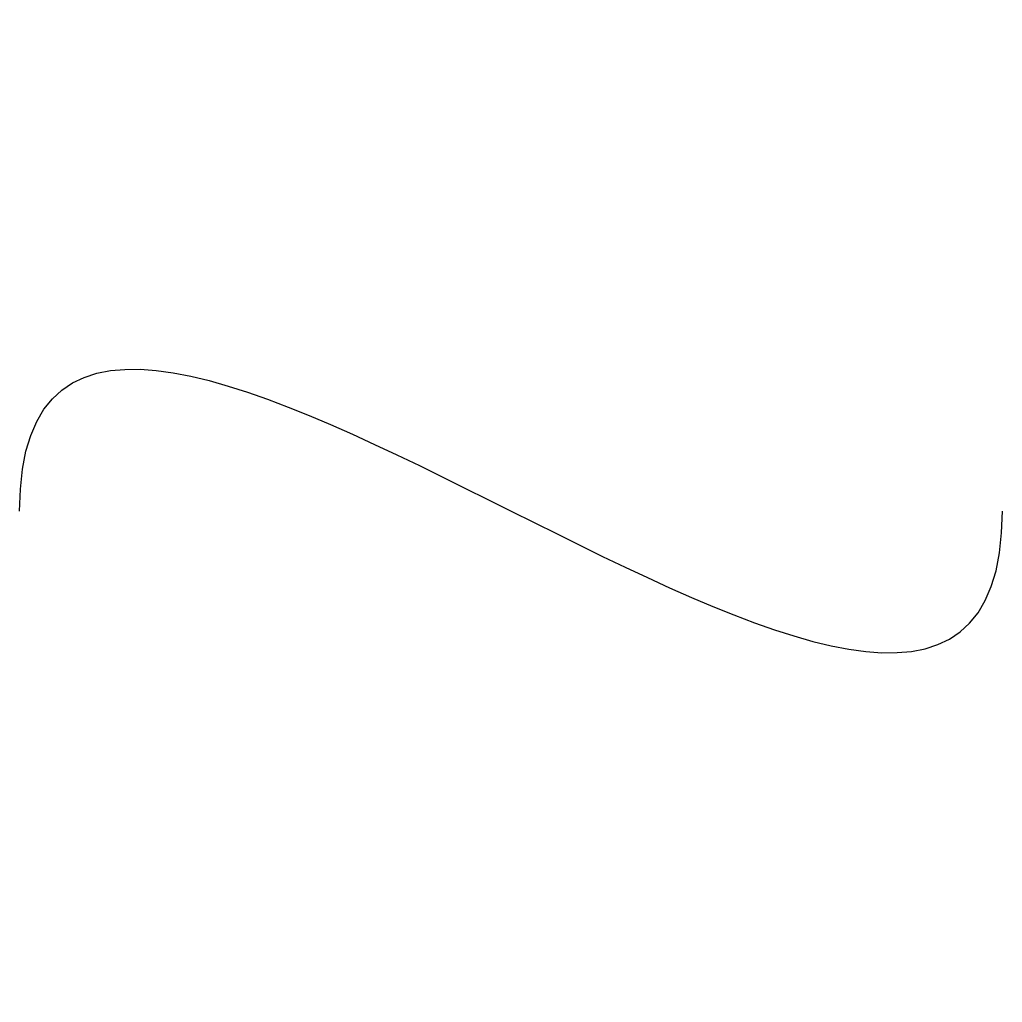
# Model space of a CAD drawing. Header units: millimetres. Extents: x 0 to 80, y -40 to 40.
import ezdxf

# ---------------------------------------------------------------- set-up
doc = ezdxf.new("R2010")
doc.units = ezdxf.units.MM

msp = doc.modelspace()

# ---------------------------------------------------------------- linework, layer by layer
at = {"layer": 'CUT'}
msp.add_open_spline([(0, 0), (0, 40), (80, -40), (80, 0)], degree=3, dxfattribs=at)

doc.saveas('drawing.dxf')
